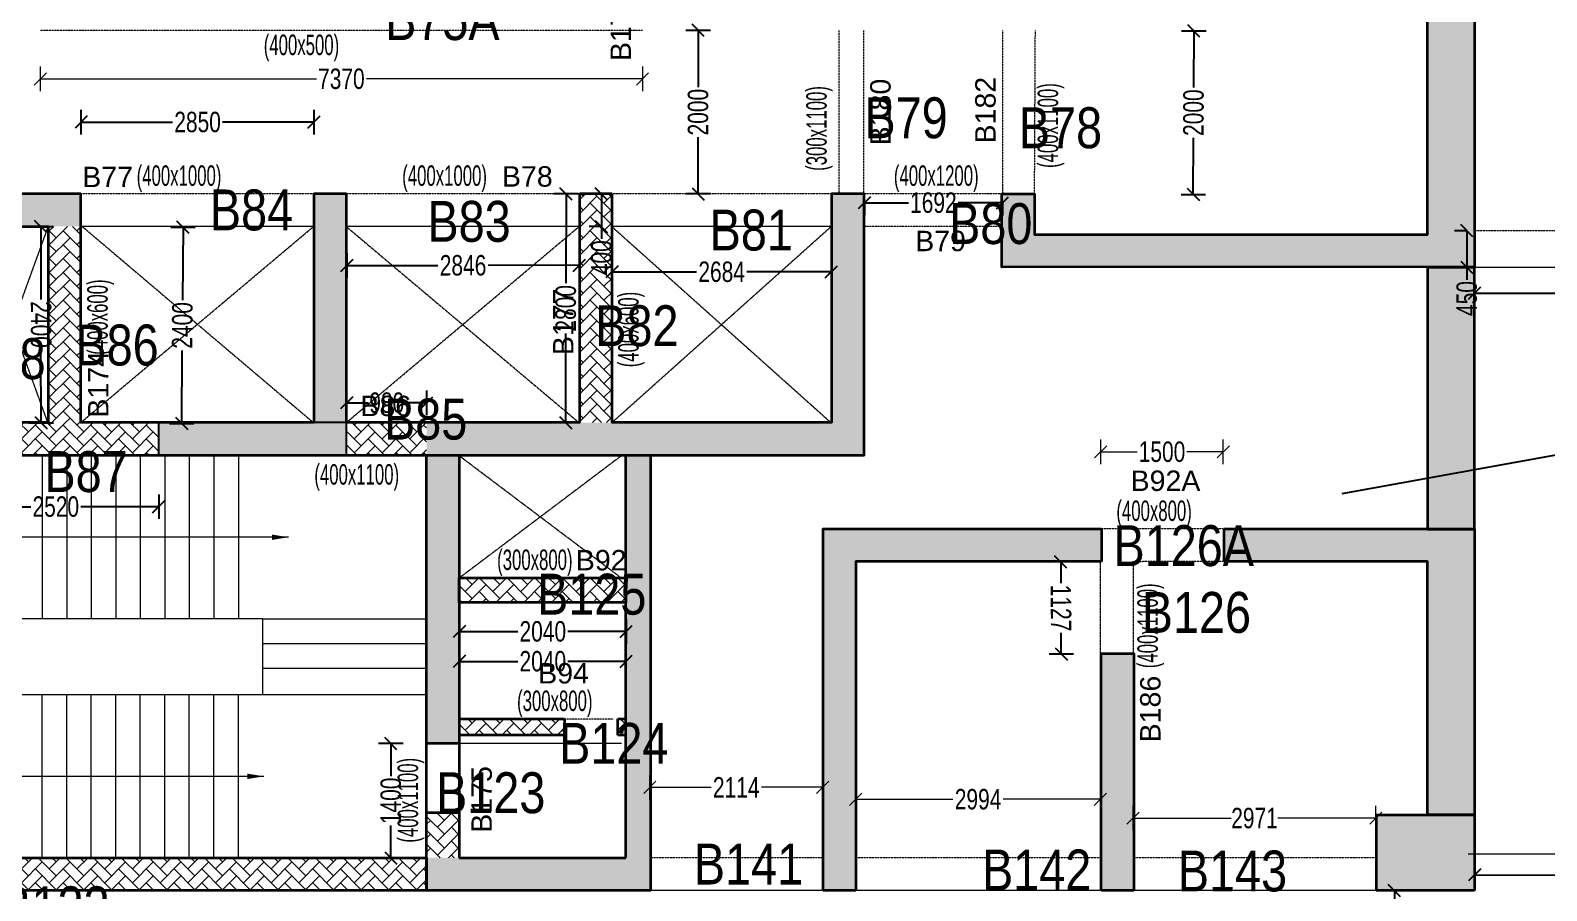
# Model space of a CAD drawing. Header units: millimetres. Extents: x 1 to 75736, y 43 to 63537.
# Drawn here: x 47464 to 66022, y 14549 to 25075 of the extents above; entities that cross this region are included whole.
import ezdxf
from ezdxf.enums import TextEntityAlignment as Align

# ---------------------------------------------------------------- set-up
doc = ezdxf.new("R2010")
doc.units = ezdxf.units.MM
doc.linetypes.add('HIDDEN', pattern=[0.375, 0.25, -0.125])
for name, color, linetype, lineweight in [('A-ANNO-DIMS', 8, 'Continuous', 15), ('A-DETL-MISC', 35, 'Continuous', 15), ('A-HIDD-ABVE', 8, 'HIDDEN', 20), ('S-BEAM', 7, 'Continuous', 18), ('S-BEAM-IDEN', 2, 'Continuous', 9), ('S-COL HATCH', 9, 'Continuous', 0), ('S-COLS', 5, 'Continuous', 35)]:
    doc.layers.add(name, color=color, linetype=linetype, lineweight=lineweight)
for name, color, linetype in [('Abhinav working', 6, 'Continuous'), ('Beam Nos', 7, 'Continuous'), ('changes', 7, 'Continuous'), ('S-CUTOUT', 1, 'Continuous')]:
    doc.layers.add(name, color=color, linetype=linetype)
doc.styles.add('Dim.s & Anno.(Misc.)', font='ARIALN.TTF')
doc.styles.add('SC-BBS1', font='SansSerif')
doc.styles.add('SOBHA', font='swisscl.ttf')
doc.styles.add('Swis721 LtCn BT', font='swisscl.ttf', dxfattribs={"width": 0.9, "height": 233.355162})
doc.dimstyles.new('A-GFC-100', dxfattribs={"dimscale": 100, "dimtxt": 1.75, "dimasz": 1.5, "dimexe": 1.5, "dimexo": 0, "dimgap": 1, "dimtad": 1, "dimdsep": 46, "dimtxsty": 'Dim.s & Anno.(Misc.)', "dimblk": 'ARCHTICK', "dimcen": 0, "dimdle": 1.5, "dimclrd": 256, "dimclre": 8, "dimclrt": 6, "dimazin": 2, "dimtfac": 1, "dimtix": 1, "dimtmove": 2, "dimatfit": 3, "dimfxl": 1, "dimtolj": 1, "dimlwd": -1, "dimlwe": 9, "dimarcsym": 0})
doc.dimstyles.new('S-100', dxfattribs={"dimscale": 100, "dimtxt": 2.5, "dimasz": 1.5, "dimexe": 1.5, "dimexo": 1.5, "dimgap": 0.1, "dimtad": 0, "dimdec": 0, "dimrnd": 0.0005, "dimzin": 0, "dimdsep": 46, "dimtxsty": 'SOBHA', "dimblk": 'OBLIQUE', "dimcen": 0.09, "dimclrd": 8, "dimclre": 8, "dimclrt": 6, "dimadec": 0, "dimazin": 0, "dimtfac": 1, "dimtdec": 0, "dimtofl": 0, "dimtmove": 0, "dimatfit": 3, "dimfxl": 1.5, "dimfxlon": 1, "dimtolj": 1, "dimtzin": 0, "dimlwd": -1, "dimlwe": -1, "dimarcsym": 0})
pattern_1 = [(45, (-31802317.5, 20729084.55), (0, 169.7056275), [360, -120]), (135, (-31802232.65, 20729169.4), (1e-14, 169.7056275), [360, -120])]

# ---------------------------------------------------------------- blocks, each defined once
blk = doc.blocks.new('_ARCHTICK')
at = {"color": 0, "linetype": 'ByBlock', "const_width": 0.15}
blk.add_lwpolyline([(-0.5, -0.5), (0.5, 0.5)], dxfattribs=at)
blk = doc.blocks.new('A$C89844c14')
at = {"layer": 'S-COL HATCH', "transparency": 33554687}
h = blk.add_hatch(dxfattribs=at)
h.set_pattern_fill('ANSI31', color=256, scale=500)
h.set_pattern_definition([(45, (-31243118.95, 21573255.045), (-44.19417382, 44.19417382), [])])
edge = h.paths.add_edge_path()
edge.add_line((-12641, -10574), (46763, -10574))
edge.add_line((46763, -10574), (50159, -10424))
edge.add_line((50159, -10424), (50159, 18363))
edge.add_arc((65987, 101152), 84288, 235.33184, 259.17631, ccw=False)
edge.add_arc((-8443, 269), 41200, 49.9962, 101.0852)
edge.add_line((-16364, 40700), (-15224, 21151))
edge.add_line((-15224, 21151), (-12641, 21151))
edge.add_line((-12641, 21151), (-12641, -10574))
edge = h.paths.add_edge_path(flags=16)
edge.add_line((-12291, -10224), (46756, -10224))
edge.add_line((46756, -10224), (49809, -10089))
edge.add_line((49809, -10089), (49809, 18075))
edge.add_arc((65987, 101152), 84638, 235.32076, 258.98032, ccw=False)
edge.add_arc((-8443, 269), 40850, 49.9733, 100.6568)
edge.add_line((-15997, 40415), (-14893, 21501))
edge.add_line((-14893, 21501), (-12291, 21501))
edge.add_line((-12291, 21501), (-12291, -10224))
blk = doc.blocks.new('A$C0bd9de3c')
at = {"layer": 'S-COL HATCH', "transparency": 33554687}
h = blk.add_hatch(color=256, dxfattribs=at)
h.dxf.hatch_style = 1
h.paths.add_polyline_path([(39594, 1900), (39594, 2800), (39994, 2800), (39994, 2300), (44804, 2300), (44804, 13400), (45379, 13403), (45379, 1900)])
h = blk.add_hatch(color=256, dxfattribs=at)
h.dxf.hatch_style = 1
h.paths.add_polyline_path([(28324, 2800), (24554, 2800), (24554, 2400), (28324, 2400)])
h = blk.add_hatch(color=256, dxfattribs=at)
h.dxf.hatch_style = 1
h.paths.add_polyline_path([(31574, 2800), (31174, 2800), (31174, 0), (31574, 0)])
h = blk.add_hatch(color=256, dxfattribs=at)
h.dxf.hatch_style = 1
h.paths.add_polyline_path([(32554, -400), (32554, 0), (37509, 0), (37509, 2800), (37909, 2800), (37909, -400)])
at = {"layer": 'S-COL HATCH'}
h = blk.add_hatch(dxfattribs=at)
h.set_pattern_fill('AR-HBONE', color=256, scale=30)
h.set_pattern_definition(pattern_1)
h.paths.add_polyline_path([(34824, 0), (34424, 0), (34424, 2800), (34824, 2800)])
h = blk.add_hatch(dxfattribs=at)
h.set_pattern_fill('AR-HBONE', color=256, scale=30)
h.set_pattern_definition(pattern_1)
h.paths.add_polyline_path([(27054, 2400), (26754, 2400), (26754, 1300), (24954, 1300), (24954, 1625), (24654, 1625), (24654, 922), (24954, 922), (24954, 1000), (26754, 1000), (26754, -100), (24954, -100), (24954, -23), (24654, -23), (24654, -400), (29274, -400), (29274, 0), (27054, 0)])
h = blk.add_hatch(dxfattribs=at)
h.set_pattern_fill('AR-HBONE', color=256, scale=30)
h.set_pattern_definition(pattern_1)
h.paths.add_polyline_path([(28324, 0), (27924, 0), (27924, 2400), (28324, 2400)])
at = {"layer": 'S-COL HATCH', "transparency": 33554687}
h = blk.add_hatch(color=256, dxfattribs=at)
h.dxf.hatch_style = 1
h.paths.add_polyline_path([(31574, 0), (29274, 0), (29274, -400), (31574, -400)])
at = {"layer": 'S-COL HATCH'}
h = blk.add_hatch(dxfattribs=at)
h.set_pattern_fill('AR-HBONE', color=256, scale=30)
h.set_pattern_definition(pattern_1)
h.paths.add_polyline_path([(31574, 0), (32554, 0), (32554, -400), (31574, -400)])
at = {"layer": 'S-COL HATCH', "transparency": 33554687}
h = blk.add_hatch(color=256, dxfattribs=at)
h.dxf.hatch_style = 1
h.paths.add_polyline_path([(32554, -400), (32954, -400), (32954, -400), (32954, -1900), (32954, -1900), (32954, -2200), (32954, -3925), (32554, -3925)])
h = blk.add_hatch(color=256, dxfattribs=at)
h.dxf.hatch_style = 1
h.paths.add_polyline_path([(34994, -400), (35294, -400), (35294, -5725), (34994, -5725), (32554, -5725), (32554, -5325), (34994, -5325), (34994, -3625), (34994, -3625), (34994, -3625)])
h = blk.add_hatch(color=256, dxfattribs=at)
h.dxf.hatch_style = 1
h.paths.add_polyline_path([(37409, -1300), (40813, -1300), (40813, -1700), (37809, -1700), (37809, -5725), (37409, -5725)])
h = blk.add_hatch(color=256, dxfattribs=at)
h.dxf.hatch_style = 1
h.paths.add_polyline_path([(42313, -1300), (44804, -1300), (44804, -1303), (45379, -1303), (45379, -4800), (44804, -4800), (44804, -1700), (42313, -1700)])
at = {"layer": 'S-COL HATCH'}
h = blk.add_hatch(dxfattribs=at)
h.set_pattern_fill('AR-HBONE', color=256, scale=30)
h.set_pattern_definition(pattern_1)
h.paths.add_polyline_path([(32954, -1900), (32954, -2200), (34994, -2200), (34994, -1900)])
at = {"layer": 'S-COL HATCH', "transparency": 33554687}
h = blk.add_hatch(color=256, dxfattribs=at)
h.dxf.hatch_style = 1
h.paths.add_polyline_path([(40809, -2827), (41205, -2827), (41205, -5725), (40809, -5725)])
at = {"layer": 'S-COL HATCH'}
h = blk.add_hatch(dxfattribs=at)
h.set_pattern_fill('AR-HBONE', color=256, scale=30)
h.set_pattern_definition(pattern_1)
h.paths.add_polyline_path([(34244, -3625), (34244, -3825), (32954, -3825), (32954, -3625)])
h = blk.add_hatch(dxfattribs=at)
h.set_pattern_fill('AR-HBONE', color=256, scale=30)
h.set_pattern_definition(pattern_1)
h.paths.add_polyline_path([(34894, -3625), (34994, -3625), (34994, -3825), (34894, -3825)])
h = blk.add_hatch(dxfattribs=at)
h.set_pattern_fill('AR-HBONE', color=256, scale=30)
h.set_pattern_definition(pattern_1)
h.paths.add_polyline_path([(32554, -4775), (32954, -4775), (32954, -5325), (32554, -5325)])
at = {"layer": 'S-COL HATCH', "transparency": 33554687}
h = blk.add_hatch(color=256, dxfattribs=at)
h.dxf.hatch_style = 1
h.paths.add_polyline_path([(45379, -4800), (45379, -5725), (44179, -5725), (44179, -4800)])
at = {"layer": 'S-COL HATCH'}
h = blk.add_hatch(dxfattribs=at)
h.set_pattern_fill('AR-HBONE', color=256, scale=30)
h.set_pattern_definition(pattern_1)
h.paths.add_polyline_path([(32554, -5325), (24954, -5325), (24954, -5725), (32554, -5725)])
at = {"layer": 'changes'}
blk.add_lwpolyline([(31574, 0), (29274, 0), (29274, -400), (31574, -400)], close=True, dxfattribs=at)
at = {"layer": 'S-COLS'}
for p, q in [((40813, -1300), (40813, -1700)), ((42313, -1300), (42313, -1700)), ((32954, -3925), (32554, -3925)), ((32954, -4775), (32554, -4775)), ((37809, -5725), (37409, -5725)), ((41209, -5725), (40809, -5725))]:
    blk.add_line(p, q, dxfattribs=at)
for points in [[(45379, 1903), (39594, 1900), (39594, 2800), (39994, 2800), (39994, 2300), (44804, 2300), (44804, 13400), (45379, 13403)], [(27924, 0), (27054, 0), (27054, 2400), (27924, 2400)], [(32954, -1900), (34994, -1900), (34994, -2200), (32954, -2200)]]:
    blk.add_lwpolyline(points, close=True, dxfattribs=at)
for points in [[(28324, 2800), (24554, 2800)], [(26754, -400), (37909, -400), (37909, 2800), (37509, 2800), (37509, 0), (34824, 0), (34824, 2800)], [(31174, 2800), (31174, 0), (28324, 0), (28324, 2800)], [(31574, 2800), (31174, 2800)], [(34424, 2800), (34424, 0), (31574, 0), (31574, 2800)], [(34824, 2800), (34424, 2800)], [(32954, -5725), (32554, -5725), (32554, -400)], [(32954, -400), (32954, -5325)], [(35294, -400), (35294, -5725), (34994, -5725)], [(34994, -5325), (34994, -400)], [(37409, -5725), (37409, -1300), (40813, -1300)], [(42313, -1300), (45354, -1300)], [(45379, -1300), (45379, -4800), (44804, -4800), (44804, -1700), (42313, -1700)], [(40813, -1700), (37809, -1700), (37809, -5725)], [(40809, -5725), (40809, -2827), (41209, -2827), (41209, -5725)], [(32954, -3625), (34244, -3625)], [(34244, -3625), (34244, -3825)], [(34894, -3825), (34894, -3625)], [(34894, -3625), (34994, -3625)], [(34244, -3825), (32954, -3825)], [(34994, -3825), (34894, -3825)], [(24954, -5325), (32554, -5325), (32554, -5725), (22254, -5725)], [(32954, -5325), (34994, -5325)], [(34994, -5725), (32954, -5725)]]:
    blk.add_lwpolyline(points, dxfattribs=at)
at = {"layer": 'S-COLS', "elevation": 0}
blk.add_lwpolyline([(45379, -5725), (44179, -5725), (44179, -4800), (45379, -4800)], close=True, dxfattribs=at)
blk = doc.blocks.new('_OBLIQUE')
at = {"color": 0, "linetype": 'ByBlock'}
blk.add_line((-0.5, -0.5), (0.5, 0.5), dxfattribs=at)
blk = doc.blocks.new('*D286')
at = {"layer": 'changes', "color": 8, "transparency": 16777216}
for p, q in [((61553, 25068), (61853, 25067)), ((61703, 25068), (61701, 24374)), ((61697, 23068), (61699, 23761)), ((61547, 23068), (61847, 23067))]:
    blk.add_line(p, q, dxfattribs=at)
at = {"layer": 'Defpoints', "color": 0, "transparency": 16777216}
for p in [(59762, 25074), (59756, 23074), (61697, 23068)]:
    blk.add_point(p, dxfattribs=at)
at = {"layer": 'changes', "color": 8, "transparency": 16777216, "xscale": 150, "yscale": 150, "zscale": 150}
for p, rotation in [((61703, 25068), 89.82409766661955), ((61697, 23068), 269.8240976666195)]:
    blk.add_blockref('_OBLIQUE', p, dxfattribs=dict(at, rotation=rotation))
at = {"layer": 'changes', "color": 6, "transparency": 16777216, "insert": (61700, 24068), "char_height": 250, "attachment_point": 5, "rotation": 89.8241, "style": 'SOBHA'}
blk.add_mtext('\\A1;2000', dxfattribs=at)
blk = doc.blocks.new('*D287')
at = {"layer": 'changes', "color": 8, "transparency": 16777216}
for p, q in [((55787, 25074), (55487, 25074)), ((55637, 25074), (55637, 24380)), ((55637, 23074), (55637, 23767)), ((55787, 23074), (55487, 23074))]:
    blk.add_line(p, q, dxfattribs=at)
at = {"layer": 'Defpoints', "color": 0, "transparency": 16777216}
for p in [(55637, 25074), (57367, 25074), (57367, 23074)]:
    blk.add_point(p, dxfattribs=at)
at = {"layer": 'changes', "color": 8, "transparency": 16777216, "xscale": 150, "yscale": 150, "zscale": 150}
for p, rotation in [((55637, 25074), 90), ((55637, 23074), 270)]:
    blk.add_blockref('_OBLIQUE', p, dxfattribs=dict(at, rotation=rotation))
at = {"layer": 'changes', "color": 6, "transparency": 16777216, "insert": (55637, 24074), "char_height": 250, "attachment_point": 5, "rotation": 90, "style": 'SOBHA'}
blk.add_mtext('\\A1;2000', dxfattribs=at)
blk = doc.blocks.new('*D288')
at = {"layer": 'changes', "color": 8, "transparency": 16777216}
for p, q in [((57671, 22965), (57671, 22815)), ((57671, 22965), (58213, 22965)), ((59362, 22965), (58820, 22965)), ((59362, 22965), (59362, 22815))]:
    blk.add_line(p, q, dxfattribs=at)
at = {"layer": 'Defpoints', "color": 0, "transparency": 16777216}
for p in [(57671, 23074), (59362, 23074), (59362, 22965)]:
    blk.add_point(p, dxfattribs=at)
at = {"layer": 'changes', "color": 8, "transparency": 16777216, "xscale": 150, "yscale": 150, "zscale": 150, "rotation": 180}
blk.add_blockref('_OBLIQUE', (57671, 22965), dxfattribs=at)
at = {"layer": 'changes', "color": 8, "transparency": 16777216, "xscale": 150, "yscale": 150, "zscale": 150}
blk.add_blockref('_OBLIQUE', (59362, 22965), dxfattribs=at)
at = {"layer": 'changes', "color": 6, "transparency": 16777216, "insert": (58516, 22965), "char_height": 250, "attachment_point": 5, "style": 'SOBHA'}
blk.add_mtext('\\A1;1692', dxfattribs=at)
blk = doc.blocks.new('*D289')
at = {"layer": 'changes', "color": 8, "transparency": 16777216}
for p, q in [((54582, 22270), (54582, 21970)), ((57267, 22270), (57267, 21970)), ((54582, 22120), (55617, 22120)), ((57267, 22120), (56232, 22120))]:
    blk.add_line(p, q, dxfattribs=at)
at = {"layer": 'Defpoints', "color": 0, "transparency": 16777216}
for p in [(54582, 22674), (57267, 22674), (57267, 22120)]:
    blk.add_point(p, dxfattribs=at)
at = {"layer": 'changes', "color": 8, "transparency": 16777216, "xscale": 150, "yscale": 150, "zscale": 150, "rotation": 180}
blk.add_blockref('_OBLIQUE', (54582, 22120), dxfattribs=at)
at = {"layer": 'changes', "color": 8, "transparency": 16777216, "xscale": 150, "yscale": 150, "zscale": 150}
blk.add_blockref('_OBLIQUE', (57267, 22120), dxfattribs=at)
at = {"layer": 'changes', "color": 6, "transparency": 16777216, "insert": (55925, 22120), "char_height": 250, "attachment_point": 5, "style": 'SOBHA'}
blk.add_mtext('\\A1;2684', dxfattribs=at)
blk = doc.blocks.new('*D290')
at = {"layer": 'changes', "color": 8, "transparency": 16777216}
for p, q in [((54453, 23074), (54303, 23074)), ((54453, 23074), (54453, 22674)), ((54453, 22674), (54303, 22674)), ((54453, 22674), (54453, 22524))]:
    blk.add_line(p, q, dxfattribs=at)
at = {"layer": 'Defpoints', "color": 0, "transparency": 16777216}
for p in [(54582, 23074), (54453, 22674), (54582, 22674)]:
    blk.add_point(p, dxfattribs=at)
at = {"layer": 'changes', "color": 8, "transparency": 16777216, "xscale": 150, "yscale": 150, "zscale": 150}
for p, rotation in [((54453, 23074), 89.99982376511116), ((54453, 22674), 269.9998237651112)]:
    blk.add_blockref('_OBLIQUE', p, dxfattribs=dict(at, rotation=rotation))
at = {"layer": 'changes', "color": 6, "transparency": 16777216, "insert": (54453, 22293), "char_height": 250, "attachment_point": 5, "rotation": 89.9998, "style": 'SOBHA'}
blk.add_mtext('\\A1;400', dxfattribs=at)
blk = doc.blocks.new('*D291')
at = {"layer": 'changes', "color": 8, "transparency": 16777216}
for p, q in [((54170, 23074), (53870, 23075)), ((54020, 23074), (54019, 21981)), ((54016, 20274), (54018, 21368)), ((54166, 20274), (53866, 20275))]:
    blk.add_line(p, q, dxfattribs=at)
at = {"layer": 'Defpoints', "color": 0, "transparency": 16777216}
for p in [(54020, 23074), (54586, 23074), (54582, 20274)]:
    blk.add_point(p, dxfattribs=at)
at = {"layer": 'changes', "color": 8, "transparency": 16777216, "xscale": 150, "yscale": 150, "zscale": 150}
for p, rotation in [((54020, 23074), 89.92095827955933), ((54016, 20274), 269.9209582795593)]:
    blk.add_blockref('_OBLIQUE', p, dxfattribs=dict(at, rotation=rotation))
at = {"layer": 'changes', "color": 6, "transparency": 16777216, "insert": (54018, 21674), "char_height": 250, "attachment_point": 5, "rotation": 89.921, "style": 'SOBHA'}
blk.add_mtext('\\A1;2800', dxfattribs=at)
blk = doc.blocks.new('*D292')
at = {"layer": 'changes', "color": 8, "transparency": 16777216}
for p, q in [((51337, 22347), (51337, 22047)), ((54183, 22350), (54183, 22050)), ((51337, 22197), (52453, 22198)), ((54183, 22200), (53066, 22199))]:
    blk.add_line(p, q, dxfattribs=at)
at = {"layer": 'Defpoints', "color": 0, "transparency": 16777216}
for p in [(51336, 22670), (54182, 22674), (54183, 22200)]:
    blk.add_point(p, dxfattribs=at)
at = {"layer": 'changes', "color": 8, "transparency": 16777216, "xscale": 150, "yscale": 150, "zscale": 150}
for p, rotation in [((51337, 22197), 180.0654975662437), ((54183, 22200), 0.0654975662437317)]:
    blk.add_blockref('_OBLIQUE', p, dxfattribs=dict(at, rotation=rotation))
at = {"layer": 'changes', "color": 6, "transparency": 16777216, "insert": (52760, 22199), "char_height": 250, "attachment_point": 5, "rotation": 0.0655, "style": 'SOBHA'}
blk.add_mtext('\\A1;2846', dxfattribs=at)
blk = doc.blocks.new('*D293')
at = {"layer": 'changes', "color": 8, "transparency": 16777216}
for p, q in [((48086, 23802), (48086, 24102)), ((48086, 23952), (49205, 23952)), ((50936, 23952), (49818, 23952)), ((50936, 23802), (50936, 24102))]:
    blk.add_line(p, q, dxfattribs=at)
at = {"layer": 'Defpoints', "color": 0, "transparency": 16777216}
for p in [(50936, 23952), (48086, 23074), (50936, 23074)]:
    blk.add_point(p, dxfattribs=at)
at = {"layer": 'changes', "color": 8, "transparency": 16777216, "xscale": 150, "yscale": 150, "zscale": 150, "rotation": 180}
blk.add_blockref('_OBLIQUE', (48086, 23952), dxfattribs=at)
at = {"layer": 'changes', "color": 8, "transparency": 16777216, "xscale": 150, "yscale": 150, "zscale": 150}
blk.add_blockref('_OBLIQUE', (50936, 23952), dxfattribs=at)
at = {"layer": 'changes', "color": 6, "transparency": 16777216, "insert": (49511, 23952), "char_height": 250, "attachment_point": 5, "style": 'SOBHA'}
blk.add_mtext('\\A1;2850', dxfattribs=at)
blk = doc.blocks.new('*D294')
at = {"layer": 'changes', "color": 8, "transparency": 16777216}
for p, q in [((51336, 20368), (51336, 20668)), ((52316, 20368), (52316, 20668)), ((51336, 20518), (51597, 20518)), ((52316, 20518), (52055, 20518))]:
    blk.add_line(p, q, dxfattribs=at)
at = {"layer": 'Defpoints', "color": 0, "transparency": 16777216}
for p in [(51336, 20518), (51336, 19874), (52316, 19874)]:
    blk.add_point(p, dxfattribs=at)
at = {"layer": 'changes', "color": 8, "transparency": 16777216, "xscale": 150, "yscale": 150, "zscale": 150, "rotation": 180}
blk.add_blockref('_OBLIQUE', (51336, 20518), dxfattribs=at)
at = {"layer": 'changes', "color": 8, "transparency": 16777216, "xscale": 150, "yscale": 150, "zscale": 150}
blk.add_blockref('_OBLIQUE', (52316, 20518), dxfattribs=at)
at = {"layer": 'changes', "color": 6, "transparency": 16777216, "insert": (51826, 20518), "char_height": 250, "attachment_point": 5, "style": 'SOBHA'}
blk.add_mtext('\\A1;980', dxfattribs=at)
blk = doc.blocks.new('*D295')
at = {"layer": 'changes', "color": 8, "transparency": 16777216}
for p, q in [((49183, 22666), (49483, 22664)), ((49333, 22665), (49327, 21772)), ((49317, 20265), (49323, 21159)), ((49167, 20266), (49467, 20264))]:
    blk.add_line(p, q, dxfattribs=at)
at = {"layer": 'Defpoints', "color": 0, "transparency": 16777216}
for p in [(48102, 22674), (49333, 22665), (48086, 20274)]:
    blk.add_point(p, dxfattribs=at)
at = {"layer": 'changes', "color": 8, "transparency": 16777216, "xscale": 150, "yscale": 150, "zscale": 150}
for p, rotation in [((49333, 22665), 89.61474390970469), ((49317, 20265), 269.6147439097046)]:
    blk.add_blockref('_OBLIQUE', p, dxfattribs=dict(at, rotation=rotation))
at = {"layer": 'changes', "color": 6, "transparency": 16777216, "insert": (49325, 21465), "char_height": 250, "attachment_point": 5, "rotation": 89.6147, "style": 'SOBHA'}
blk.add_mtext('\\A1;2400', dxfattribs=at)
blk = doc.blocks.new('*D296')
at = {"layer": 'changes', "color": 8, "transparency": 16777216}
for p, q in [((46516, 19397), (46516, 19097)), ((49036, 19397), (49036, 19097)), ((46516, 19247), (47470, 19247)), ((49036, 19247), (48083, 19247))]:
    blk.add_line(p, q, dxfattribs=at)
at = {"layer": 'Defpoints', "color": 0, "transparency": 16777216}
for p in [(46516, 19874), (49036, 19874), (49036, 19247)]:
    blk.add_point(p, dxfattribs=at)
at = {"layer": 'changes', "color": 8, "transparency": 16777216, "xscale": 150, "yscale": 150, "zscale": 150, "rotation": 180}
blk.add_blockref('_OBLIQUE', (46516, 19247), dxfattribs=at)
at = {"layer": 'changes', "color": 8, "transparency": 16777216, "xscale": 150, "yscale": 150, "zscale": 150}
blk.add_blockref('_OBLIQUE', (49036, 19247), dxfattribs=at)
at = {"layer": 'changes', "color": 6, "transparency": 16777216, "insert": (47776, 19247), "char_height": 250, "attachment_point": 5, "style": 'SOBHA'}
blk.add_mtext('\\A1;2520', dxfattribs=at)
blk = doc.blocks.new('*D297')
at = {"layer": 'changes', "color": 8, "transparency": 16777216}
for p, q in [((47442, 22675), (47742, 22675)), ((47592, 22675), (47593, 21781)), ((47596, 20275), (47594, 21168)), ((47446, 20275), (47746, 20275))]:
    blk.add_line(p, q, dxfattribs=at)
at = {"layer": 'Defpoints', "color": 0, "transparency": 16777216}
for p in [(46812, 22674), (47592, 22675), (46816, 20274)]:
    blk.add_point(p, dxfattribs=at)
at = {"layer": 'changes', "color": 8, "transparency": 16777216, "xscale": 150, "yscale": 150, "zscale": 150}
for p, rotation in [((47592, 22675), 90.09221595473254), ((47596, 20275), 270.0922159547326)]:
    blk.add_blockref('_OBLIQUE', p, dxfattribs=dict(at, rotation=rotation))
at = {"layer": 'changes', "color": 6, "transparency": 16777216, "insert": (47594, 21475), "char_height": 250, "attachment_point": 5, "rotation": 270.0922, "style": 'SOBHA'}
blk.add_mtext('\\A1;2400', dxfattribs=at)
blk = doc.blocks.new('*D334')
at = {"layer": 'changes', "color": 8, "transparency": 16777216}
for p, q in [((52026, 16349), (51726, 16349)), ((51876, 16349), (51876, 15952)), ((51876, 14948), (51876, 15345)), ((52026, 14948), (51726, 14948))]:
    blk.add_line(p, q, dxfattribs=at)
at = {"layer": 'Defpoints', "color": 0, "transparency": 16777216}
for p in [(52316, 16349), (51876, 14948), (52316, 14948)]:
    blk.add_point(p, dxfattribs=at)
at = {"layer": 'changes', "color": 8, "transparency": 16777216, "xscale": 150, "yscale": 150, "zscale": 150}
for p, rotation in [((51876, 16349), 89.99984243554532), ((51876, 14948), 269.9998424355453)]:
    blk.add_blockref('_OBLIQUE', p, dxfattribs=dict(at, rotation=rotation))
at = {"layer": 'changes', "color": 6, "transparency": 16777216, "insert": (51876, 15648), "char_height": 250, "attachment_point": 5, "rotation": 89.9998, "style": 'SOBHA'}
blk.add_mtext('\\A1;1400', dxfattribs=at)
blk = doc.blocks.new('*D335')
at = {"layer": 'changes', "color": 8, "transparency": 16777216}
for p, q in [((52716, 17205), (52716, 17505)), ((54756, 17205), (54756, 17505)), ((52716, 17355), (53430, 17355)), ((54756, 17355), (54043, 17355))]:
    blk.add_line(p, q, dxfattribs=at)
at = {"layer": 'Defpoints', "color": 0, "transparency": 16777216}
for p in [(54756, 17355), (52716, 16648), (54756, 16648)]:
    blk.add_point(p, dxfattribs=at)
at = {"layer": 'changes', "color": 8, "transparency": 16777216, "xscale": 150, "yscale": 150, "zscale": 150, "rotation": 180}
blk.add_blockref('_OBLIQUE', (52716, 17355), dxfattribs=at)
at = {"layer": 'changes', "color": 8, "transparency": 16777216, "xscale": 150, "yscale": 150, "zscale": 150}
blk.add_blockref('_OBLIQUE', (54756, 17355), dxfattribs=at)
at = {"layer": 'changes', "color": 6, "transparency": 16777216, "insert": (53736, 17355), "char_height": 250, "attachment_point": 5, "style": 'SOBHA'}
blk.add_mtext('\\A1;2040', dxfattribs=at)
blk = doc.blocks.new('*D336')
at = {"layer": 'changes', "color": 8, "transparency": 16777216}
for p, q in [((52716, 17870), (52716, 17570)), ((54756, 17870), (54756, 17570)), ((52716, 17720), (53430, 17720)), ((54756, 17720), (54043, 17720))]:
    blk.add_line(p, q, dxfattribs=at)
at = {"layer": 'Defpoints', "color": 0, "transparency": 16777216}
for p in [(52716, 18074), (54756, 18074), (54756, 17720)]:
    blk.add_point(p, dxfattribs=at)
at = {"layer": 'changes', "color": 8, "transparency": 16777216, "xscale": 150, "yscale": 150, "zscale": 150, "rotation": 180}
blk.add_blockref('_OBLIQUE', (52716, 17720), dxfattribs=at)
at = {"layer": 'changes', "color": 8, "transparency": 16777216, "xscale": 150, "yscale": 150, "zscale": 150}
blk.add_blockref('_OBLIQUE', (54756, 17720), dxfattribs=at)
at = {"layer": 'changes', "color": 6, "transparency": 16777216, "insert": (53736, 17720), "char_height": 250, "attachment_point": 5, "style": 'SOBHA'}
blk.add_mtext('\\A1;2040', dxfattribs=at)
blk = doc.blocks.new('*D337')
at = {"layer": 'changes', "color": 8, "transparency": 16777216}
for p, q in [((60225, 18572), (59925, 18570)), ((60075, 18571), (60077, 18310)), ((60081, 17444), (60080, 17705)), ((60231, 17444), (59931, 17443))]:
    blk.add_line(p, q, dxfattribs=at)
at = {"layer": 'Defpoints', "color": 0, "transparency": 16777216}
for p in [(60565, 18574), (60571, 17446), (60081, 17444)]:
    blk.add_point(p, dxfattribs=at)
at = {"layer": 'changes', "color": 8, "transparency": 16777216, "xscale": 150, "yscale": 150, "zscale": 150}
for p, rotation in [((60075, 18571), 90.27834416031415), ((60081, 17444), 270.2783441603141)]:
    blk.add_blockref('_OBLIQUE', p, dxfattribs=dict(at, rotation=rotation))
at = {"layer": 'changes', "color": 6, "transparency": 16777216, "insert": (60078, 18007), "char_height": 250, "attachment_point": 5, "rotation": 270.2783, "style": 'SOBHA'}
blk.add_mtext('\\A1;1127', dxfattribs=at)
blk = doc.blocks.new('*D338')
at = {"layer": 'changes', "color": 8, "transparency": 16777216}
for p, q in [((64308, 14548), (64008, 14548)), ((64158, 14548), (64158, 12611)), ((64158, 10054), (64158, 11992)), ((64308, 10054), (64008, 10054))]:
    blk.add_line(p, q, dxfattribs=at)
at = {"layer": 'Defpoints', "color": 0, "transparency": 16777216}
for p in [(64612, 14548), (64158, 10054), (64612, 10054)]:
    blk.add_point(p, dxfattribs=at)
at = {"layer": 'changes', "color": 8, "transparency": 16777216, "xscale": 150, "yscale": 150, "zscale": 150}
for p, rotation in [((64158, 14548), 90), ((64158, 10054), 270)]:
    blk.add_blockref('_OBLIQUE', p, dxfattribs=dict(at, rotation=rotation))
at = {"layer": 'changes', "color": 6, "transparency": 16777216, "insert": (64158, 12301), "char_height": 250, "attachment_point": 5, "rotation": 90, "style": 'SOBHA'}
blk.add_mtext('\\A1;4494', dxfattribs=at)
blk = doc.blocks.new('*D339')
at = {"layer": 'changes', "color": 8, "transparency": 16777216}
for p, q in [((65141, 14861), (65140, 14593)), ((69576, 14848), (69576, 14581)), ((65140, 14743), (67050, 14738)), ((69576, 14731), (67667, 14736))]:
    blk.add_line(p, q, dxfattribs=at)
at = {"layer": 'Defpoints', "color": 0, "transparency": 16777216}
for p in [(65141, 15011), (69577, 14998), (69576, 14731)]:
    blk.add_point(p, dxfattribs=at)
at = {"layer": 'changes', "color": 8, "transparency": 16777216, "xscale": 150, "yscale": 150, "zscale": 150}
for p, rotation in [((65140, 14743), 179.8396629300914), ((69576, 14731), 359.8396629300915)]:
    blk.add_blockref('_OBLIQUE', p, dxfattribs=dict(at, rotation=rotation))
at = {"layer": 'changes', "color": 6, "transparency": 16777216, "insert": (67358, 14737), "char_height": 250, "attachment_point": 5, "rotation": 359.8397, "style": 'SOBHA'}
blk.add_mtext('\\A1;4436', dxfattribs=at)
blk = doc.blocks.new('*D358')
at = {"layer": 'changes', "color": 8, "transparency": 16777216}
for p, q in [((65137, 22008), (65137, 21708)), ((69652, 22008), (69652, 21708)), ((65137, 21858), (67085, 21858)), ((69652, 21858), (67704, 21858))]:
    blk.add_line(p, q, dxfattribs=at)
at = {"layer": 'Defpoints', "color": 0, "transparency": 16777216}
for p in [(65137, 22174, 0), (69652, 22174, 0), (69652, 21858)]:
    blk.add_point(p, dxfattribs=at)
at = {"layer": 'changes', "color": 8, "transparency": 16777216, "xscale": 150, "yscale": 150, "zscale": 150, "rotation": 180}
blk.add_blockref('_OBLIQUE', (65137, 21858), dxfattribs=at)
at = {"layer": 'changes', "color": 8, "transparency": 16777216, "xscale": 150, "yscale": 150, "zscale": 150}
blk.add_blockref('_OBLIQUE', (69652, 21858), dxfattribs=at)
at = {"layer": 'changes', "color": 6, "transparency": 16777216, "insert": (67395, 21858), "char_height": 250, "attachment_point": 5, "style": 'SOBHA'}
blk.add_mtext('\\A1;4514', dxfattribs=at)
blk = doc.blocks.new('*D359')
at = {"layer": 'changes', "color": 8, "transparency": 16777216}
for p, q in [((65044, 22624), (64894, 22624)), ((65044, 22624), (65044, 22174)), ((65044, 22174), (64894, 22174)), ((65044, 22174), (65044, 22024))]:
    blk.add_line(p, q, dxfattribs=at)
at = {"layer": 'Defpoints', "color": 0, "transparency": 16777216}
for p in [(65137, 22624, 0), (65044, 22174), (65137, 22174, 0)]:
    blk.add_point(p, dxfattribs=at)
at = {"layer": 'changes', "color": 8, "transparency": 16777216, "xscale": 150, "yscale": 150, "zscale": 150}
for p, rotation in [((65044, 22624), 89.99010516006874), ((65044, 22174), 269.9901051600688)]:
    blk.add_blockref('_OBLIQUE', p, dxfattribs=dict(at, rotation=rotation))
at = {"layer": 'changes', "color": 6, "transparency": 16777216, "insert": (65044, 21794), "char_height": 250, "attachment_point": 5, "rotation": 89.9901, "style": 'SOBHA'}
blk.add_mtext('\\A1;450', dxfattribs=at)
blk = doc.blocks.new('*D382')
at = {"layer": 'Defpoints', "color": 0, "transparency": 16777216}
for p in [(47586, 25073, 0), (54956, 25073, 0), (47586, 24481)]:
    blk.add_point(p, dxfattribs=at)
at = {"layer": 'S-BEAM-IDEN', "color": 8, "transparency": 16777216}
for p, q in [((47586, 24631), (47586, 24331)), ((54956, 24631), (54956, 24331)), ((47586, 24481), (50965, 24481)), ((54956, 24481), (51577, 24481))]:
    blk.add_line(p, q, dxfattribs=at)
at = {"layer": 'S-BEAM-IDEN', "color": 8, "transparency": 16777216, "xscale": 150, "yscale": 150, "zscale": 150}
for p, rotation in [((47586, 24481), 180.0000040591902), ((54956, 24481), 4.059190184e-06)]:
    blk.add_blockref('_OBLIQUE', p, dxfattribs=dict(at, rotation=rotation))
at = {"layer": 'S-BEAM-IDEN', "color": 6, "transparency": 16777216, "insert": (51271, 24481), "char_height": 250, "attachment_point": 5, "rotation": 0, "style": 'SOBHA'}
blk.add_mtext('\\A1;7370', dxfattribs=at)
blk = doc.blocks.new('*D384')
at = {"layer": 'Defpoints', "color": 0, "transparency": 16777216}
for p in [(60564, 19918), (60564, 18977), (62064, 18977)]:
    blk.add_point(p, dxfattribs=at)
at = {"layer": 'S-BEAM-IDEN', "color": 8, "transparency": 16777216}
for p, q in [((60564, 19768), (60564, 20068)), ((62064, 19768), (62064, 20068)), ((60564, 19918), (61010, 19918)), ((62064, 19918), (61618, 19918))]:
    blk.add_line(p, q, dxfattribs=at)
at = {"layer": 'S-BEAM-IDEN', "color": 8, "transparency": 16777216, "xscale": 150, "yscale": 150, "zscale": 150}
for p, rotation in [((60564, 19918), 179.9999801301259), ((62064, 19918), 359.9999801301259)]:
    blk.add_blockref('_OBLIQUE', p, dxfattribs=dict(at, rotation=rotation))
at = {"layer": 'S-BEAM-IDEN', "color": 6, "transparency": 16777216, "insert": (61314, 19918), "char_height": 250, "attachment_point": 5, "rotation": 360, "style": 'SOBHA'}
blk.add_mtext('\\A1;1500', dxfattribs=at)
blk = doc.blocks.new('*D388')
at = {"layer": 'Defpoints', "color": 0, "transparency": 16777216}
for p in [(55046, 15814), (55046, 14952, 0), (57160, 14952, 0)]:
    blk.add_point(p, dxfattribs=at)
at = {"layer": 'S-BEAM-IDEN', "color": 8, "transparency": 16777216}
for p, q in [((55046, 15664), (55046, 15964)), ((57160, 15664), (57160, 15964)), ((55046, 15814), (55796, 15814)), ((57160, 15814), (56411, 15814))]:
    blk.add_line(p, q, dxfattribs=at)
at = {"layer": 'S-BEAM-IDEN', "color": 8, "transparency": 16777216, "xscale": 150, "yscale": 150, "zscale": 150}
for p, rotation in [((55046, 15814), 179.999727007314), ((57160, 15814), 359.999727007314)]:
    blk.add_blockref('_OBLIQUE', p, dxfattribs=dict(at, rotation=rotation))
at = {"layer": 'S-BEAM-IDEN', "color": 6, "transparency": 16777216, "insert": (56103, 15814), "char_height": 250, "attachment_point": 5, "rotation": 359.9997, "style": 'SOBHA'}
blk.add_mtext('\\A1;2114', dxfattribs=at)
blk = doc.blocks.new('*D389')
at = {"layer": 'Defpoints', "color": 0, "transparency": 16777216}
for p in [(57566, 15667), (57566, 14951, 0), (60560, 14951, 0)]:
    blk.add_point(p, dxfattribs=at)
at = {"layer": 'S-BEAM-IDEN', "color": 8, "transparency": 16777216}
for p, q in [((57566, 15517), (57566, 15817)), ((60560, 15517), (60560, 15817)), ((57566, 15667), (58755, 15667)), ((60560, 15667), (59371, 15667))]:
    blk.add_line(p, q, dxfattribs=at)
at = {"layer": 'S-BEAM-IDEN', "color": 8, "transparency": 16777216, "xscale": 150, "yscale": 150, "zscale": 150, "rotation": 180}
blk.add_blockref('_OBLIQUE', (57566, 15667), dxfattribs=at)
at = {"layer": 'S-BEAM-IDEN', "color": 8, "transparency": 16777216, "xscale": 150, "yscale": 150, "zscale": 150}
blk.add_blockref('_OBLIQUE', (60560, 15667), dxfattribs=at)
at = {"layer": 'S-BEAM-IDEN', "color": 6, "transparency": 16777216, "insert": (59063, 15667), "char_height": 250, "attachment_point": 5, "style": 'SOBHA'}
blk.add_mtext('\\A1;2994', dxfattribs=at)
blk = doc.blocks.new('*D390')
at = {"layer": 'Defpoints', "color": 0, "transparency": 16777216}
for p in [(60960, 15436), (60960, 14951, 0), (63931, 14951)]:
    blk.add_point(p, dxfattribs=at)
at = {"layer": 'S-BEAM-IDEN', "color": 8, "transparency": 16777216}
for p, q in [((60960, 15286), (60960, 15586)), ((60960, 15436), (62162, 15436)), ((63931, 15436), (62730, 15436)), ((63931, 15286), (63931, 15586))]:
    blk.add_line(p, q, dxfattribs=at)
at = {"layer": 'S-BEAM-IDEN', "color": 8, "transparency": 16777216, "xscale": 150, "yscale": 150, "zscale": 150, "rotation": 180}
blk.add_blockref('_OBLIQUE', (60960, 15436), dxfattribs=at)
at = {"layer": 'S-BEAM-IDEN', "color": 8, "transparency": 16777216, "xscale": 150, "yscale": 150, "zscale": 150}
blk.add_blockref('_OBLIQUE', (63931, 15436), dxfattribs=at)
at = {"layer": 'S-BEAM-IDEN', "color": 6, "transparency": 16777216, "insert": (62446, 15436), "char_height": 250, "attachment_point": 5, "style": 'SOBHA'}
blk.add_mtext('\\A1;2971', dxfattribs=at)
blk = doc.blocks.new('A$C40398dd4')
at = {"layer": 'A-ANNO-DIMS', "ltscale": 500, "elevation": 0}
blk.add_lwpolyline([(5810, 1000), (6600, 1000), (6600, 1565)], dxfattribs=at)
at = {"layer": 'A-DETL-MISC'}
for p, q in [((2300, 4925), (2300, 2925)), ((2600, 4925), (2600, 2925)), ((2900, 4925), (2900, 2925)), ((3200, 4925), (3200, 2925)), ((3500, 4925), (3500, 2925)), ((3800, 4925), (3800, 2925)), ((4100, 4925), (4100, 2925)), ((4400, 4925), (4400, 2925)), ((4700, 4925), (4700, 2925)), ((5000, 4925), (5000, 2925)), ((5300, 4925), (5300, 2925)), ((2300, 0), (2300, 2000)), ((2600, 0), (2600, 2000)), ((2900, 0), (2900, 2000)), ((3200, 0), (3200, 2000)), ((3500, 0), (3500, 2000)), ((3800, 0), (3800, 2000)), ((4100, 0), (4100, 2000)), ((4400, 0), (4400, 2000)), ((4700, 0), (4700, 2000)), ((5000, 0), (5000, 2000)), ((5300, 0), (5300, 2000))]:
    blk.add_line(p, q, dxfattribs=at)
for points in [[(2000, 2925), (0, 2925)], [(5600, 2925), (7600, 2925)], [(2000, 2625), (0, 2625)], [(5600, 2625), (7600, 2625)], [(2000, 2325), (0, 2325)], [(5600, 2325), (7600, 2325)]]:
    blk.add_lwpolyline(points, dxfattribs=at)
blk.add_lwpolyline([(5600, 2925), (5600, 2000), (2000, 2000), (2000, 2925)], close=True, dxfattribs=at)
at = {"layer": 'A-DETL-MISC', "elevation": 0}
for points in [[(2000, 2000), (0, 2000)], [(5600, 2000), (7600, 2000)]]:
    blk.add_lwpolyline(points, dxfattribs=at)
at = {"layer": 'A-ANNO-DIMS', "ltscale": 500}
for points in [[(1688, 3925), (5510, 3925)], [(6600, 1565), (6600, 3126)], [(1988, 1000), (5810, 1000)]]:
    blk.add_leader(points, dimstyle='A-GFC-100', override={"dimasz": 2, "dimtad": 0, "dimfxl": 0.18, "dimarcsym": 1}, dxfattribs=at)

msp = doc.modelspace()

# ---------------------------------------------------------------- hatches: boundary and pattern name
at = {"layer": 'S-COL HATCH', "transparency": 33554687}
h = msp.add_hatch(color=256, dxfattribs=at)
h.dxf.hatch_style = 1
h.paths.add_polyline_path([(65138.8, 22173.3), (64563.8, 22173.3), (64563.8, 18973.3), (65138.8, 18973.3)])

# ---------------------------------------------------------------- linework, layer by layer
at = {"elevation": 0}
msp.add_lwpolyline([(63519.3, 19406.7), (67127, 20061.4), (67143.8, 20318.5), (67356.1, 19848.9), (67372.9, 20106), (74500.3, 21399.5)], dxfattribs=at)
at = {"layer": 'A-HIDD-ABVE', "linetype": 'HIDDEN'}
for p, q in [((47680, 22673.3), (46810, 20273.3)), ((47680, 20273.3), (46810, 22673.3)), ((50930, 22673.3), (48080, 20273.3)), ((50930, 20273.3), (48100, 22673.3)), ((54180, 22673.3), (51330, 20273.3)), ((54180, 20273.3), (51330, 22673.3)), ((57264.3, 22673.3), (54580, 20273.3)), ((57264.3, 20273.3), (54580, 22673.3)), ((52710, 19873.3), (54699.9, 18373.3)), ((52710, 18373.3), (54699.9, 19873.3))]:
    msp.add_line(p, q, dxfattribs=at)
at = {"layer": 'S-BEAM', "linetype": 'HIDDEN'}
for p, q in [((54956.1, 25073.3, 0), (47586.1, 25073.3, 0)), ((57364.3, 23073.3), (57364.3, 25073.3, 0)), ((57664.3, 23073.3), (57664.3, 25073.3, 0)), ((59360, 25073.3), (59360, 23073.3)), ((59760, 25073.3, 0), (59750, 23073.3)), ((50930, 23073.3), (48080, 23073.3)), ((54180, 23073.3), (51330, 23073.3)), ((57264.3, 23073.3), (54580, 23073.3)), ((59360, 23073.3), (57664.3, 23073.3)), ((59360, 22673.3), (57664.3, 22673.3)), ((69649.3, 22623.3, 0), (65135.1, 22623.3, 0)), ((62064.3, 18976.7), (60564.3, 18976.7)), ((60562.7, 17445.9), (60562.7, 18573.3)), ((62064.3, 18576.7), (60956.5, 18574.2)), ((60964.3, 17445.9), (60964.3, 18573.3)), ((54599.9, 16648.1), (53949.9, 16648.1)), ((57160.5, 14951.5, 0), (55046.1, 14951.5, 0)), ((60560.4, 14951.5, 0), (57566, 14951.5, 0)), ((63931.1, 14951.5), (60960.5, 14951.5, 0))]:
    msp.add_line(p, q, dxfattribs=at)
at = {"layer": 'S-BEAM'}
for p, q in [((50930, 22673.3), (48100, 22673.3)), ((54180, 22673.3), (51330, 22673.3)), ((57264.3, 22673.3), (54580, 22673.3)), ((69649.3, 22173.3, 0), (65135, 22173.3, 0)), ((54699.9, 16348.1), (52710, 16348.1)), ((65060, 14998.1), (69574.3, 14998.1)), ((57160.5, 14551.5, 0), (55046.1, 14551.5, 0)), ((60560.4, 14551.5, 0), (57560.5, 14551.5, 0)), ((63931.1, 14551.5), (60960.5, 14551.5, 0))]:
    msp.add_line(p, q, dxfattribs=at)
at = {"layer": 'S-COLS', "elevation": 0}
msp.add_lwpolyline([(65138.8, 22173.3), (64563.8, 22173.3), (64563.8, 18973.3), (65138.8, 18973.3)], close=True, dxfattribs=at)

# ---------------------------------------------------------------- block references
at = {"layer": 'S-BEAM-IDEN', "xscale": -1}
msp.add_blockref('A$C40398dd4', (52310, 14948.1), dxfattribs=at)
at = {"layer": 'S-COL HATCH', "color": 4}
msp.add_blockref('A$C89844c14', (19755.6, 20273.3), dxfattribs=at)
at = {"layer": 'S-CUTOUT'}
msp.add_blockref('A$C0bd9de3c', (19759.5, 20276.7, 0), dxfattribs=at)

# ---------------------------------------------------------------- texts
at = {"layer": 'Abhinav working', "char_height": 500, "attachment_point": 1, "style": 'Dim.s & Anno.(Misc.)'}
for s, insert in [('B75A', (51806.2, 25456.4, 0)), ('B79', (57672.4, 24255.2, 0)), ('B78', (59561.9, 24133.4, 0)), ('B84', (49661.3, 23127.9, 0)), ('B83', (52323.9, 22988.2, 0)), ('B81', (55777.6, 22881.8, 0)), ('B80', (58708.6, 22961, 0)), ('B82', (54377.8, 21711.2, 0)), ('B86', (48016, 21475.2, 0)), ('B88', (46633.3, 21308.1, 0)), ('B85', (51792.5, 20568.5, 0)), ('B87', (47636.7, 19926.7, 0)), ('B126A', (60720.2, 19020.9, 0)), ('B125', (53666, 18426.7, 0)), ('B126', (61065.8, 18203.5, 0)), ('B124', (53936, 16601.5, 0)), ('B123', (52429.6, 15997.7, 0)), ('B141', (55584.3, 15124.7, 0)), ('B142', (59111.5, 15052.7, 0)), ('B143', (61507.4, 15040.4, 0)), ('B122', (47096, 14601.5, 0))]:
    msp.add_mtext_dynamic_manual_height_columns(s, width=21149.247, gutter_width=5423.5, heights=[0], dxfattribs=dict(at, insert=insert))
at = {"layer": 'Beam Nos', "color": 3, "style": 'SC-BBS1'}
for s, p in [('B178', (54890.2, 25106.6)), ('B180', (58067.4, 24075.3)), ('B182', (59352.8, 24098.5)), ('B177', (54185.3, 21508.6)), ('B174', (48494.8, 20744.5)), ('B186', (61370.9, 16771.2, 0)), ('B175', (53186.9, 15665.3))]:
    msp.add_text(s, height=250, rotation=90, dxfattribs=at).set_placement(p, align=Align.BOTTOM_CENTER)
for s, p in [('B77', (48410.3, 23081.5)), ('B78', (53546.6, 23087.4)), ('B79', (58603.8, 22298.1)), ('B86', (51814.5, 20279.6)), ('B92A', (61356.5, 19364.4)), ('B92', (54450.7, 18392.7, 0)), ('B94', (53989.8, 17009, 0))]:
    msp.add_text(s, height=250, dxfattribs=at).set_placement(p, align=Align.BOTTOM_CENTER)
at = {"layer": 'S-BEAM-IDEN', "style": 'Swis721 LtCn BT', "width": 0.8}
for s, rotation, p in [('(400x500)', 360, (50321, 24772.3, 0)), ('(300x1100)', 90, (57209.9, 23355.8)), ('(400x1100)', 90, (60042.2, 23391.3)), ('(400x600)', 90, (48411, 21104.7, 0)), ('(400x600)', 90, (54908.3, 20953.1, 0)), ('(400x1100)', 360, (50940.2, 19517)), ('(300x800)', 360, (53177.1, 18472.7, 0)), ('(400x1100)', 90, (61262.5, 17271.4)), ('(400x1100)', 90, (52209.8, 15136.6, 0))]:
    msp.add_text(s, height=250, rotation=rotation, dxfattribs=at).set_placement(p)
for s, p in [('(400x1000)', (48765.6, 23172.7)), ('(400x1000)', (52015.6, 23172.7)), ('(400x1200)', (58032.6, 23172.7)), ('(400x800)', (60755.5, 19072.7, 0)), ('(300x800)', (53421.1, 16747.5))]:
    msp.add_text(s, height=250, dxfattribs=at).set_placement(p)

# ---------------------------------------------------------------- dimensions: what is measured, and where the dimension line sits
at = {"layer": 'changes'}
for base, p1, p2, picture, middle in [((55637.3, 25073.5, 0), (57366.7, 23073.5, 0), (57366.7, 25073.5, 0), '*D287', (55637.3, 24073.5, 0)), ((64158.3, 10054, 0), (64612.3, 14548.3), (64612.3, 10054), '*D338', (64158.3, 12301.2, 0))]:
    dim = msp.add_linear_dim(base=base, p1=p1, p2=p2, angle=90, dimstyle='S-100', dxfattribs=at)
    dim.commit()
    dim.dimension.update_dxf_attribs({"geometry": picture, "text_midpoint": middle})
for p1, p2, distance, picture, middle in [((59762.3, 25073.5, 0), (59756.2, 23073.5, 0), 1940.8, '*D286', (61700, 24067.6, 0)), ((54582.3, 20273.5, 0), (54586.2, 23073.5, 0), 565.9, '*D291', (54018.4, 21674.3, 0)), ((54582.3, 23073.5, 0), (54582.3, 22673.5, 0), -129.3, '*D290', (54453.1, 22293.5, 0)), ((46816.2, 20273.5, 0), (46812.3, 22673.5, 0), -779.5, '*D297', (47593.8, 21474.8, 0)), ((48086.2, 20273.5, 0), (48102.3, 22673.5, 0), -1230.5, '*D295', (49324.7, 21465.2, 0)), ((51336.2, 22670.3, 0), (54182.3, 22673.5, 0), -473.4, '*D292', (52759.8, 22198.5, 0)), ((65137.4, 22623.5, 0), (65137.3, 22173.5, 0), -93.3, '*D359', (65044, 21793.5, 0)), ((60565, 18573.5, 0), (60570.5, 17446.1, 0), -489.7, '*D337', (60078.1, 18007.5, 0)), ((52716.2, 16648.3, 0), (54756.2, 16648.3, 0), 706.5, '*D335', (53736.2, 17354.8, 0)), ((52316.2, 16348.5, 0), (52316.2, 14948.3, 0), -439.7, '*D334', (51876.5, 15648.4, 0)), ((65141.2, 15010.7, 0), (69576.7, 14998.3, 0), -267.5, '*D339', (67358.2, 14737.1, 0))]:
    dim = msp.add_aligned_dim(p1=p1, p2=p2, distance=distance, dimstyle='S-100', dxfattribs=at)
    dim.commit()
    dim.dimension.update_dxf_attribs({"geometry": picture, "text_midpoint": middle})
for base, p1, p2, picture, middle in [((50936.2, 23952.5, 0), (48086.2, 23073.5, 0), (50936.2, 23073.5, 0), '*D293', (49511.2, 23952.5, 0)), ((59362.3, 22965.1, 0), (57670.6, 23073.5, 0), (59362.3, 23073.5, 0), '*D288', (58516.4, 22965.1, 0)), ((57266.7, 22119.8, 0), (54582.3, 22673.5, 0), (57266.7, 22673.5, 0), '*D289', (55924.5, 22119.8, 0)), ((69651.7, 21858.3, 0), (65137.3, 22173.5, 0), (69651.7, 22173.5, 0), '*D358', (67394.5, 21858.3, 0)), ((51336.2, 20518.1, 0), (52316.2, 19873.5, 0), (51336.2, 19873.5, 0), '*D294', (51826.2, 20518.1, 0)), ((49036.2, 19247.1, 0), (46516.2, 19873.5, 0), (49036.2, 19873.5, 0), '*D296', (47776.2, 19247.1, 0)), ((54756.2, 17719.7, 0), (52716.2, 18073.5, 0), (54756.2, 18073.5, 0), '*D336', (53736.2, 17719.7, 0))]:
    dim = msp.add_linear_dim(base=base, p1=p1, p2=p2, dimstyle='S-100', dxfattribs=at)
    dim.commit()
    dim.dimension.update_dxf_attribs({"geometry": picture, "text_midpoint": middle})
at = {"layer": 'S-BEAM-IDEN'}
for p1, p2, distance, picture, middle in [((54956.1, 25073.3, 0), (47586.1, 25073.3, 0), 592.3, '*D382', (51271.1, 24481)), ((62064.3, 18976.7), (60564.3, 18976.7), -941.6, '*D384', (61314.3, 19918.4)), ((57160.5, 14951.5, 0), (55046.1, 14951.5, 0), -862.1, '*D388', (56103.3, 15813.6))]:
    dim = msp.add_aligned_dim(p1=p1, p2=p2, distance=distance, dimstyle='S-100', dxfattribs=at)
    dim.commit()
    dim.dimension.update_dxf_attribs({"geometry": picture, "text_midpoint": middle})
for base, p1, p2, picture, middle in [((57566, 15667.3), (60560.4, 14951.5, 0), (57566, 14951.5, 0), '*D389', (59063.2, 15667.3)), ((60960.5, 15435.9), (63931.1, 14951.5), (60960.5, 14951.5, 0), '*D390', (62445.8, 15435.9))]:
    dim = msp.add_linear_dim(base=base, p1=p1, p2=p2, dimstyle='S-100', dxfattribs=at)
    dim.commit()
    dim.dimension.update_dxf_attribs({"geometry": picture, "text_midpoint": middle})

doc.saveas('drawing.dxf')
